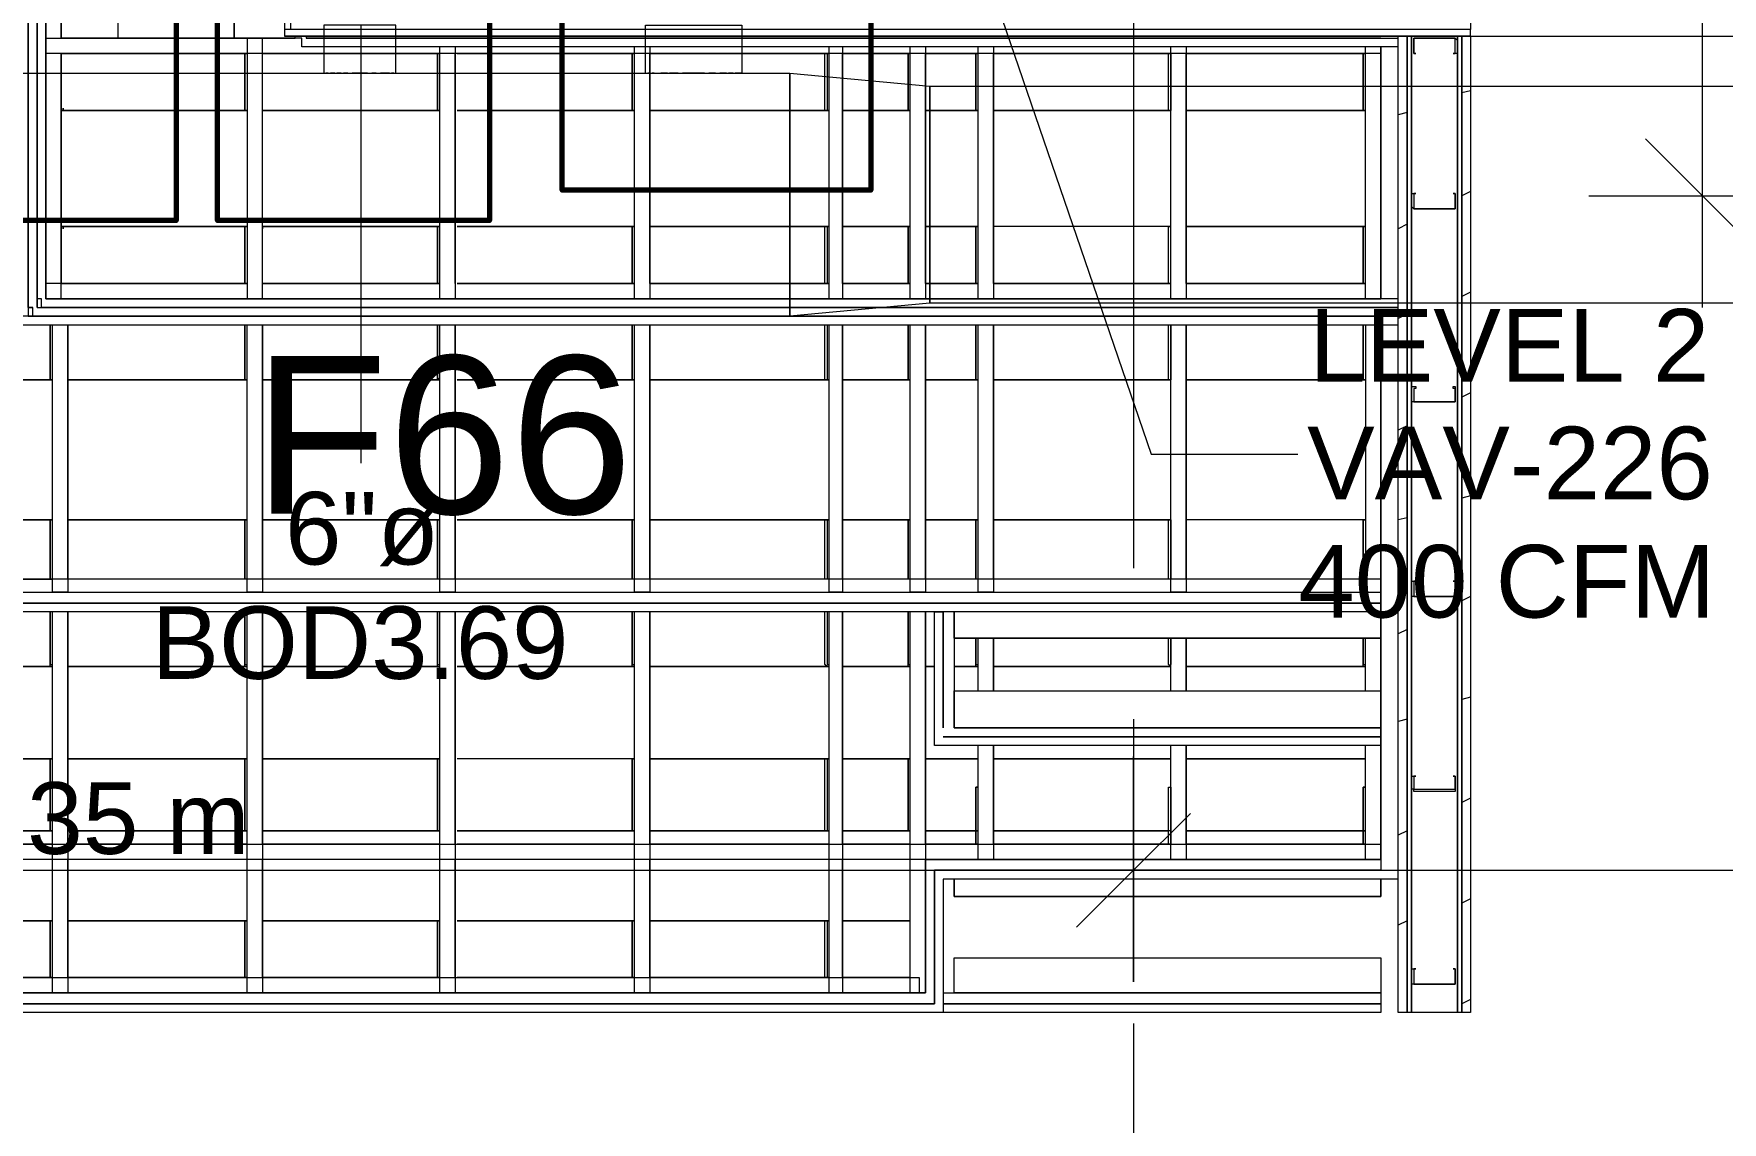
# Model space of a CAD drawing. Header units: metres. Extents: x -2 to 237, y -8 to 52.
# Drawn here: x 39.858 to 43.397, y 12.155 to 14.435 of the extents above; entities that cross this region are included whole.
import ezdxf

# ---------------------------------------------------------------- set-up
doc = ezdxf.new("R2010")
doc.units = ezdxf.units.M
doc.layers.add('HVAC - Ductos', color=5, linetype='Continuous', lineweight=0)
doc.layers.add('PDF2_Text', color=7, linetype='Continuous', lineweight=0)
doc.layers.add('PDF2_Geometry', color=7, linetype='Continuous', lineweight=0, true_color=0xaaaaaa)
doc.styles.add('PDF ArialUnicodeMS-Bold-Identity-H', font='arial.ttf')
doc.styles.add('PDF Helvetica', font='')
doc.styles.get('PDF Helvetica').set_extended_font_data('Helvetica')

msp = doc.modelspace()

# ---------------------------------------------------------------- linework, layer by layer
at = {"layer": 'HVAC - Ductos', "lineweight": 0}
for points in [[(43.3555, 13.8613), (43.3555, 17.1634), (43.3555, 19.3374)], [(41.5576, 15.4299), (42.1997, 13.5541), (42.507, 13.5541)], [(40.6174, 14.352), (40.6174, 14.453), (40.6082, 14.453), (40.5945, 14.453), (40.5807, 14.453), (40.5624, 14.453), (40.5441, 14.453), (40.5211, 14.453), (40.5028, 14.453), (40.489, 14.453), (40.4753, 14.453), (40.4707, 14.453), (40.4661, 14.453), (40.4661, 14.352)], [(40.5441, 14.453), (40.5441, 13.5357)], [(41.1403, 14.352), (41.1403, 14.453), (41.1541, 14.453), (41.1678, 14.453), (41.1907, 14.453), (41.2136, 14.453), (41.2412, 14.453), (41.2641, 14.453), (41.2916, 14.453), (41.31, 14.453), (41.3283, 14.453), (41.3375, 14.453), (41.3421, 14.453), (41.3421, 14.352), (41.3375, 14.352), (41.3329, 14.352), (41.3283, 14.352)], [(40.4753, 14.352), (40.4707, 14.352)], [(40.489, 14.352), (40.4845, 14.352), (40.4799, 14.352)], [(40.5028, 14.352), (40.4936, 14.352)], [(40.5165, 14.352), (40.5073, 14.352)], [(40.5578, 14.352), (40.5441, 14.352), (40.5257, 14.352)], [(40.5762, 14.352), (40.567, 14.352)], [(40.6037, 14.352), (40.5945, 14.352), (40.5899, 14.352), (40.5853, 14.352)], [(40.6128, 14.352), (40.6082, 14.352)], [(41.1495, 14.352), (41.1449, 14.352)], [(41.1586, 14.352), (41.1541, 14.352)], [(41.1861, 14.352), (41.177, 14.352), (41.1724, 14.352)], [(41.209, 14.352), (41.1953, 14.352), (41.1907, 14.352)], [(41.2641, 14.352), (41.2412, 14.352), (41.2182, 14.352)], [(41.287, 14.352), (41.2824, 14.352), (41.2733, 14.352)], [(41.31, 14.352), (41.3054, 14.352), (41.2962, 14.352)], [(41.3237, 14.352), (41.3191, 14.352), (41.3145, 14.352)], [(41.4429, 14.352), (41.7365, 14.3246)], [(41.4429, 13.843), (41.4429, 14.352)], [(41.7365, 14.3246), (41.7365, 13.8705)], [(43.2362, 14.2145), (43.3555, 14.0952), (43.4747, 13.976)], [(43.117, 14.0952), (43.3555, 14.0952), (43.5939, 14.0952)], [(41.7365, 13.8705), (41.4429, 13.843)], [(37.5722, 12.6827), (42.4015, 12.6827)], [(41.9246, 12.6827), (46.6484, 12.6827)]]:
    msp.add_lwpolyline(points, dxfattribs=at)
for points in [[(41.4429, 13.843), (35.334, 13.843), (35.334, 14.352), (41.4429, 14.352)], [(41.7365, 14.3246), (46.1806, 14.3246), (46.1806, 13.8705), (41.7365, 13.8705)], [(42.163, 12.9211), (42.163, 12.6827), (42.163, 12.4488), (42.163, 12.6827)], [(42.2823, 12.8019), (42.163, 12.6827), (42.0437, 12.5634), (42.163, 12.6827)]]:
    msp.add_lwpolyline(points, close=True, dxfattribs=at)
at = {"layer": 'PDF2_Geometry', "lineweight": 0}
for points in [[(38.737, 21.314), (38.737, 21.6901), (38.9481, 21.6901), (38.705, 21.6901), (38.705, 21.7085), (38.705, 20.7729), (38.6866, 20.7729), (38.4252, 20.7729), (38.4252, 12.4258), (41.7273, 12.4258), (41.7273, 12.7056), (41.7457, 12.7056), (42.6813, 12.7056), (42.6813, 12.6827), (41.7457, 12.6827), (41.7457, 12.4029), (38.4068, 12.4029), (38.4252, 12.4029), (41.7457, 12.4029), (41.7457, 12.4258), (41.7457, 12.6827), (41.764, 12.6827), (42.7179, 12.6827)], [(42.6492, 13.8247), (42.6492, 13.2651), (42.6813, 13.2651), (42.6813, 13.2422), (42.6813, 13.2239), (39.2278, 13.2239), (39.2278, 13.2422), (39.2278, 21.7085)], [(39.2645, 21.7085), (39.2645, 13.2651), (39.2645, 20.7821), (39.2461, 20.7821), (39.2461, 21.7085), (39.2461, 13.2422), (42.6813, 13.2422), (41.7365, 13.2422), (39.2553, 13.2422), (39.2553, 13.2651), (39.2461, 13.2651), (39.2553, 13.2651), (39.2461, 13.2651), (39.2461, 20.7821), (39.2645, 20.7821), (39.2645, 21.7085), (39.2645, 21.6901), (39.8286, 21.6901), (39.2966, 21.6901), (39.2966, 21.314)], [(42.7179, 13.8247), (39.8286, 13.8247), (39.8286, 13.843), (39.8286, 21.7085)], [(39.8469, 13.8613), (39.8561, 13.8613), (39.8469, 13.8613), (39.8561, 13.8613), (39.8469, 13.8613), (39.8469, 21.7085), (39.8469, 13.843), (42.7179, 13.843), (39.8561, 13.843), (39.8561, 13.8613)], [(39.9157, 21.6901), (39.9157, 21.314), (39.9157, 21.6901), (40.3835, 21.6901), (39.8837, 21.6901), (39.8837, 21.7085), (39.8837, 13.8797), (39.9157, 13.8797), (39.9157, 14.3933), (39.9157, 13.9118), (40.3056, 13.9118), (39.8837, 13.9118), (39.8837, 13.8797), (42.6813, 13.8797)], [(42.7179, 13.8797), (39.8837, 13.8797), (39.8837, 21.7085)], [(40.3835, 21.7085), (40.3835, 14.5539), (40.3835, 14.43), (42.8693, 14.43), (40.3835, 14.43), (42.8693, 14.43), (42.8693, 14.4438), (40.3973, 14.4438), (40.3973, 14.5355), (42.8693, 14.5355), (42.8693, 14.4438), (40.3835, 14.4438), (40.3835, 14.43), (42.8693, 14.43), (42.8693, 12.3846), (42.851, 12.3846), (42.851, 14.43), (42.8693, 14.43), (42.8693, 12.3846), (42.7179, 12.3846), (42.7179, 14.43), (42.8693, 14.43), (45.011, 14.43)], [(41.764, 12.4258), (42.6813, 12.4258), (42.6813, 12.4029), (41.764, 12.4029), (41.764, 12.3846), (38.3885, 12.3846), (38.3885, 12.4029), (38.3885, 20.8004), (38.4068, 20.8004), (38.4068, 20.8095)], [(39.9157, 14.641), (39.9157, 14.4254), (39.9157, 14.641), (40.3835, 14.641), (39.8837, 14.641), (39.8837, 14.6731), (40.3835, 14.6731)], [(42.6813, 14.4071), (42.6813, 14.3933), (39.8837, 14.3933), (39.8837, 14.4254), (40.4065, 14.4254), (40.3973, 14.4254), (39.9157, 14.4254), (40.035, 14.4254), (40.035, 14.641), (40.0304, 14.641)], [(40.2781, 14.4254), (40.035, 14.4254), (40.035, 14.641)], [(40.2826, 14.641), (40.2781, 14.641), (40.2781, 14.4254), (40.2781, 14.641)], [(42.163, 14.586), (42.163, 13.3156)], [(39.9203, 14.4254), (39.9157, 14.4254), (39.9203, 14.4254)], [(40.3056, 14.4254), (40.3056, 13.8797), (40.3376, 13.8797), (40.3376, 14.4254), (40.3056, 14.4254), (40.3376, 14.4254), (40.3331, 14.4254), (40.301, 14.4254), (40.3331, 14.4254)], [(42.7179, 14.4071), (40.4202, 14.4071), (40.4202, 14.4254), (40.4065, 14.4254), (40.4065, 14.43)], [(40.4294, 14.43), (40.4294, 14.4254), (42.7179, 14.4254)], [(40.4294, 14.4254), (42.6813, 14.4254)], [(40.5578, 14.43), (40.5533, 14.43)], [(40.7138, 14.4254), (40.7413, 14.4254), (40.7092, 14.4254)], [(40.7413, 14.4071), (40.7413, 13.8797), (40.7092, 13.8797), (40.7092, 14.4071)], [(41.1495, 14.4071), (41.1495, 13.8797), (41.1173, 13.8797), (41.1173, 14.4071)], [(41.1495, 14.4254), (41.1449, 14.4254), (41.1495, 14.4254)], [(41.5163, 14.4254), (41.5209, 14.4254)], [(41.553, 14.4071), (41.553, 13.8797), (41.5255, 13.8797), (41.5255, 14.4071)], [(41.7273, 14.4071), (41.7273, 13.8797), (41.6952, 13.8797), (41.6952, 14.4071)], [(41.8282, 14.43), (41.8237, 14.43)], [(41.8695, 14.4254), (41.8374, 14.4254), (41.8695, 14.4254), (41.8649, 14.4254), (41.8328, 14.4254), (41.8649, 14.4254)], [(41.8695, 14.4071), (41.8695, 13.8797), (41.8374, 13.8797), (41.8374, 14.4071)], [(42.2364, 14.4254), (42.241, 14.4254), (42.2731, 14.4254), (42.2456, 14.4254)], [(42.2731, 14.4071), (42.2731, 13.8797), (42.241, 13.8797), (42.241, 14.4071)], [(42.6813, 13.8843), (42.6813, 13.8797), (42.6492, 13.8797), (42.6492, 14.4071)], [(42.6813, 14.4071), (42.6813, 13.8797), (42.6813, 14.4071)], [(39.9157, 14.3933), (40.3056, 14.3933)], [(40.3376, 13.9118), (40.7092, 13.9118), (40.3376, 13.9118), (40.3376, 14.3933), (40.7092, 14.3933)], [(40.7413, 13.9118), (40.7413, 14.3933)], [(40.7459, 14.3933), (41.1173, 14.3933)], [(41.1495, 13.9118), (41.5255, 13.9118), (41.1495, 13.9118), (41.1495, 14.3933), (41.5255, 14.3933)], [(41.5209, 14.3933), (41.5209, 14.2787), (41.5209, 14.2741), (41.5163, 14.2741), (41.5163, 14.2787), (41.5163, 14.3933)], [(41.553, 13.9118), (41.6952, 13.9118), (41.553, 13.9118), (41.553, 14.3933), (41.6952, 14.3933)], [(41.7273, 13.9118), (41.8374, 13.9118), (41.7273, 13.9118), (41.7273, 14.3933), (41.8374, 14.3933)], [(41.8695, 13.9118), (42.241, 13.9118), (41.8695, 13.9118), (41.8695, 14.3933), (42.241, 14.3933), (42.241, 14.2787), (42.241, 14.2741), (42.2364, 14.2741), (42.2364, 14.2787), (42.2364, 14.3933)], [(42.2731, 13.9118), (42.2731, 14.3933), (42.6492, 14.3933)], [(42.8693, 14.3154), (42.851, 14.3108)], [(42.7363, 14.2695), (42.7179, 14.2649)], [(42.8693, 14.1044), (42.851, 14.0952)], [(40.3376, 14.031), (40.7092, 14.031), (40.7046, 14.031), (40.7046, 13.9118), (40.7046, 14.031), (40.7092, 14.031), (40.3376, 14.031), (40.3376, 14.0264)], [(40.7413, 14.031), (40.7413, 14.0264)], [(41.5163, 13.9118), (41.5163, 14.031), (41.5209, 14.031), (41.5255, 14.031), (41.1495, 14.031), (41.1495, 14.0264)], [(41.1495, 14.031), (41.5255, 14.031), (41.5209, 14.031), (41.5209, 13.9118)], [(41.553, 14.031), (41.6952, 14.031), (41.6906, 14.031), (41.6906, 13.9118), (41.6906, 14.031), (41.6952, 14.031), (41.553, 14.031), (41.553, 14.0264)], [(41.7273, 14.031), (41.8374, 14.031), (41.7273, 14.031), (41.7273, 14.0264)], [(42.241, 13.9118), (42.241, 14.031), (41.8695, 14.031), (41.8695, 14.0264)], [(42.2364, 13.9118), (42.2364, 14.031), (42.241, 14.031), (41.8695, 14.031)], [(42.2731, 14.031), (42.6492, 14.031), (42.6446, 14.031), (42.6446, 13.9118), (42.6446, 14.031), (42.6492, 14.031), (42.2731, 14.031), (42.2731, 14.0264)], [(42.6813, 14.031), (42.6813, 14.0264)], [(42.7363, 14.0356), (42.7179, 14.0264)], [(42.2731, 13.9118), (42.6492, 13.9118), (42.2731, 13.9118)], [(42.8693, 13.8935), (42.851, 13.8843)], [(39.8286, 13.8338), (39.2645, 13.8338), (39.2645, 13.8613), (39.8286, 13.8613), (39.2645, 13.8613), (39.2645, 13.8292), (39.8286, 13.8292), (39.5259, 13.8292), (39.5259, 13.2926), (39.8974, 13.2926)], [(42.7363, 13.8475), (42.7179, 13.8384)], [(39.8928, 13.8247), (39.8928, 13.7146), (39.8928, 13.8247)], [(40.3056, 13.2926), (39.9295, 13.2926), (39.9295, 13.8247), (39.9295, 13.2651), (39.8974, 13.2651), (39.8974, 13.8247)], [(40.301, 13.8247), (40.301, 13.7146), (40.301, 13.8247)], [(40.7092, 13.2926), (40.3376, 13.2926), (40.3376, 13.8247), (40.3376, 13.2651), (40.3056, 13.2651), (40.3056, 13.8247)], [(40.7046, 13.8247), (40.7046, 13.7146), (40.7046, 13.8247)], [(40.7413, 13.2926), (40.7413, 13.8247), (40.7413, 13.2651), (40.7092, 13.2651), (40.7092, 13.8247)], [(41.1127, 13.8247), (41.1127, 13.7146), (41.1127, 13.8247)], [(41.5255, 13.2926), (41.1495, 13.2926), (41.1495, 13.8247), (41.1495, 13.2651), (41.1173, 13.2651), (41.1173, 13.8247)], [(41.5209, 13.8247), (41.5209, 13.7146), (41.5209, 13.71), (41.5163, 13.71), (41.5163, 13.7146), (41.5163, 13.8247)], [(41.6952, 13.2926), (41.553, 13.2926), (41.553, 13.8247), (41.553, 13.2651), (41.5255, 13.2651), (41.5255, 13.8247)], [(41.6906, 13.8247), (41.6906, 13.7146), (41.6906, 13.8247)], [(41.8374, 13.2926), (41.7273, 13.2926), (41.7273, 13.8247), (41.7273, 13.2651), (41.6952, 13.2651), (41.6952, 13.8247)], [(42.2364, 13.2926), (42.2364, 13.4119), (42.2364, 13.4164), (42.241, 13.4164), (41.8695, 13.4164), (42.241, 13.4164), (42.241, 13.4119), (42.241, 13.2926), (41.8695, 13.2926), (41.8695, 13.8247), (41.8695, 13.2651), (41.8374, 13.2651), (41.8374, 13.8247)], [(42.6492, 13.2926), (42.2731, 13.2926), (42.2731, 13.8247), (42.2731, 13.2651), (42.241, 13.2651), (42.241, 13.8247), (42.241, 13.7146), (42.241, 13.71), (42.2364, 13.71), (42.2364, 13.7146), (42.2364, 13.8247)], [(42.6813, 13.8247), (42.6813, 13.2651), (42.6813, 13.8247)], [(39.9295, 13.7192), (39.9295, 13.7146)], [(40.3376, 13.7192), (40.3376, 13.7146)], [(40.7413, 13.7192), (40.7413, 13.7146)], [(41.1495, 13.7192), (41.1495, 13.7146)], [(41.553, 13.7192), (41.553, 13.7146)], [(41.7273, 13.7192), (41.7273, 13.7146)], [(41.8695, 13.7192), (41.8695, 13.7146)], [(42.2731, 13.7192), (42.2731, 13.7146)], [(42.6813, 13.7192), (42.6813, 13.7146)], [(42.8693, 13.6824), (42.851, 13.6733)], [(42.7363, 13.6137), (42.7179, 13.6045)], [(42.8693, 13.4669), (42.851, 13.4623)], [(39.8928, 13.2926), (39.8928, 13.4119), (39.8928, 13.2926)], [(40.301, 13.2926), (40.301, 13.4119), (40.301, 13.2926)], [(40.7046, 13.2926), (40.7046, 13.4119), (40.7046, 13.2926)], [(41.1127, 13.2926), (41.1127, 13.4119), (41.1127, 13.2926)], [(41.5163, 13.2926), (41.5163, 13.4119), (41.5163, 13.4164), (41.5209, 13.4164), (41.5255, 13.4164), (41.5209, 13.4164), (41.5209, 13.4119), (41.5209, 13.2926)], [(41.6906, 13.2926), (41.6906, 13.4119), (41.6906, 13.2926)], [(41.8328, 13.2926), (41.8328, 13.4119), (41.8328, 13.2926)], [(42.6492, 13.4164), (42.2731, 13.4164)], [(42.6492, 13.4164), (42.2731, 13.4164)], [(42.7363, 13.421), (42.7179, 13.4164)], [(42.6813, 13.2697), (42.6813, 13.2651), (42.6813, 13.2926), (39.2691, 13.2926), (39.2691, 13.2651), (42.6813, 13.2651)], [(41.1173, 13.2926), (40.7459, 13.2926)], [(39.2645, 13.2651), (41.7365, 13.2651), (42.6813, 13.2651), (42.6813, 13.2422)], [(42.6813, 13.2651), (42.6813, 12.7056), (42.6813, 13.2651)], [(42.6813, 13.2605), (42.6813, 13.2559)], [(42.8693, 13.2559), (42.851, 13.2468)], [(39.8974, 12.7377), (39.5259, 12.7377), (39.5259, 13.2239), (39.5259, 12.4258), (39.4938, 12.4258), (39.4938, 13.2239)], [(39.8928, 13.2239), (39.8928, 13.1138), (39.8928, 13.2239)], [(40.3056, 12.7377), (39.9295, 12.7377), (39.9295, 13.2239), (39.9295, 12.4258), (39.8974, 12.4258), (39.8974, 13.2239)], [(40.301, 13.2239), (40.301, 13.1138), (40.301, 13.2239)], [(40.7092, 12.7377), (40.3376, 12.7377), (40.3376, 13.2239), (40.3376, 12.4258), (40.3056, 12.4258), (40.3056, 13.2239)], [(40.7046, 13.2239), (40.7046, 13.1138), (40.7046, 13.2239)], [(40.7413, 12.7377), (40.7413, 13.2239), (40.7413, 12.4258), (40.7092, 12.4258), (40.7092, 13.2239)], [(41.1127, 13.2239), (41.1127, 13.1138), (41.1127, 13.2239)], [(41.5255, 12.7377), (41.1495, 12.7377), (41.1495, 13.2239), (41.1495, 12.4258), (41.1173, 12.4258), (41.1173, 13.2239)], [(41.5255, 13.1092), (41.1495, 13.1092), (41.5255, 13.1092), (41.5209, 13.1092), (41.5163, 13.1138), (41.5163, 13.2239)], [(41.5209, 13.2239), (41.5209, 13.1138), (41.5255, 13.1138)], [(41.6952, 12.7377), (41.553, 12.7377), (41.553, 13.2239), (41.553, 12.4258), (41.5255, 12.4258), (41.5255, 13.2239)], [(41.6906, 13.2239), (41.6906, 13.1138), (41.6906, 13.2239)], [(41.8374, 12.7377), (41.7273, 12.7377), (41.7273, 13.2239), (41.7273, 12.4258), (41.6952, 12.4258), (41.6952, 13.2239)], [(41.7869, 13.1688), (42.6813, 13.1688), (42.6813, 13.2239), (42.6813, 13.1688), (41.7869, 13.1688), (41.7869, 13.2239), (41.7869, 12.9808), (42.6813, 12.9808), (42.6813, 12.9624), (41.764, 12.9624), (42.6813, 12.9624), (42.6813, 12.9441), (41.7457, 12.9441), (41.7457, 12.9624), (41.7457, 13.2239), (41.764, 13.2239), (41.764, 12.9808), (41.764, 13.2239)], [(41.8328, 13.1688), (41.8328, 13.1138), (41.8328, 13.1688)], [(41.8374, 13.0588), (41.8374, 13.1688)], [(42.241, 13.1092), (41.8695, 13.1092), (42.241, 13.1092), (42.2364, 13.1138), (42.2364, 13.1688)], [(42.241, 13.0588), (42.241, 13.1688), (42.241, 13.1138)], [(42.6492, 13.0588), (42.6492, 13.1688)], [(42.7363, 13.1871), (42.7179, 13.178)], [(39.8974, 13.1092), (39.5259, 13.1092), (39.8974, 13.1092), (39.8928, 13.1092), (39.8928, 13.1138), (39.8974, 13.1138)], [(39.9295, 13.1183), (39.9295, 13.1138)], [(40.3056, 13.1092), (39.9295, 13.1092), (40.3056, 13.1092), (40.301, 13.1092), (40.301, 13.1138), (40.3056, 13.1138)], [(40.3376, 13.1183), (40.3376, 13.1138)], [(40.7092, 13.1092), (40.3376, 13.1092), (40.7092, 13.1092), (40.7046, 13.1092), (40.7046, 13.1138), (40.7092, 13.1138)], [(40.7413, 13.1183), (40.7413, 13.1138)], [(41.1173, 13.1092), (40.7459, 13.1092), (41.1173, 13.1092), (41.1127, 13.1092), (41.1127, 13.1138), (41.1173, 13.1138)], [(41.1495, 13.1183), (41.1495, 13.1138)], [(41.553, 13.1183), (41.553, 13.1138)], [(41.6952, 13.1092), (41.553, 13.1092), (41.6952, 13.1092), (41.6906, 13.1092), (41.6906, 13.1138), (41.6952, 13.1138)], [(41.7273, 13.1183), (41.7273, 13.1138)], [(41.8374, 13.1092), (41.7869, 13.1092), (41.8374, 13.1092), (41.8328, 13.1092), (41.8328, 13.1138), (41.8374, 13.1138)], [(41.8695, 13.1183), (41.8695, 13.1138)], [(42.2731, 13.1183), (42.2731, 13.1138)], [(42.6492, 13.1092), (42.2731, 13.1092), (42.6492, 13.1092), (42.6446, 13.1092), (42.6446, 13.1138), (42.6492, 13.1138)], [(42.6813, 13.1183), (42.6813, 13.1138)], [(41.7869, 13.0588), (42.6813, 13.0588), (42.6813, 12.9808)], [(42.8693, 13.045), (42.851, 13.0404)], [(42.163, 12.9991), (42.163, 12.6827)], [(42.7363, 12.9991), (42.7179, 12.9945)], [(39.5259, 12.9165), (39.8974, 12.9165), (39.8928, 12.9165), (39.8928, 12.7652), (39.8928, 12.9165), (39.8974, 12.9165), (39.5259, 12.9165), (39.5259, 12.9119)], [(39.9295, 12.7698), (39.9295, 12.7652), (40.3056, 12.7652), (40.301, 12.7652), (40.301, 12.9165), (40.3056, 12.9165), (40.301, 12.9165), (40.301, 12.7652), (40.3056, 12.7652), (39.9295, 12.7652)], [(39.9295, 12.9165), (40.3056, 12.9165), (39.9295, 12.9165), (39.9295, 12.9119)], [(40.3376, 12.9165), (40.7092, 12.9165), (40.7046, 12.9165), (40.7046, 12.7652), (40.7046, 12.9165), (40.7092, 12.9165), (40.3376, 12.9165), (40.3376, 12.9119)], [(40.7413, 12.9165), (40.7413, 12.9119)], [(41.1173, 12.9165), (40.7459, 12.9165)], [(41.1173, 12.9165), (40.7459, 12.9165)], [(41.1495, 12.9165), (41.5255, 12.9165), (41.5209, 12.9165), (41.5255, 12.9165), (41.1495, 12.9165), (41.1495, 12.9119)], [(41.553, 12.7698), (41.553, 12.7652), (41.6952, 12.7652), (41.6906, 12.7652), (41.6906, 12.9165), (41.6952, 12.9165), (41.6906, 12.9165), (41.6906, 12.7652), (41.6952, 12.7652), (41.553, 12.7652)], [(41.553, 12.9165), (41.6952, 12.9165), (41.553, 12.9165), (41.553, 12.9119)], [(41.7273, 12.9165), (41.8374, 12.9165), (41.7273, 12.9165), (41.7273, 12.9119)], [(42.2364, 12.7377), (42.2364, 12.8523), (42.2364, 12.8569), (42.241, 12.8569), (42.241, 12.8523), (42.241, 12.7377), (41.8695, 12.7377), (41.8695, 12.9441), (41.8695, 12.7056), (41.8374, 12.7056), (41.8374, 12.9441)], [(42.6492, 12.7377), (42.2731, 12.7377), (42.2731, 12.9441), (42.2731, 12.7056), (42.241, 12.7056), (42.241, 12.9441)], [(42.6813, 12.7102), (42.6813, 12.7056), (42.6492, 12.7056), (42.6492, 12.9441)], [(41.8328, 12.7377), (41.8328, 12.8523), (41.8328, 12.7377)], [(42.8693, 12.834), (42.851, 12.8248)], [(39.5259, 12.7698), (39.5259, 12.7652), (39.8974, 12.7652), (39.8928, 12.7652), (39.8974, 12.7652), (39.5259, 12.7652)], [(40.3376, 12.7698), (40.3376, 12.7652), (40.7092, 12.7652), (40.7046, 12.7652), (40.7092, 12.7652), (40.3376, 12.7652)], [(40.7413, 12.7698), (40.7413, 12.7652)], [(41.1495, 12.7698), (41.1495, 12.7652), (41.5255, 12.7652), (41.5209, 12.7652), (41.5255, 12.7652), (41.1495, 12.7652)], [(41.7273, 12.7698), (41.7273, 12.7652), (41.8328, 12.7652), (41.8374, 12.7652), (41.7273, 12.7652)], [(42.241, 12.7652), (41.8695, 12.7652), (42.2364, 12.7652)], [(42.7363, 12.7652), (42.7179, 12.756)], [(39.8974, 12.458), (39.5259, 12.458), (39.5259, 12.7056)], [(40.3056, 12.458), (39.9295, 12.458), (39.9295, 12.7056)], [(40.7092, 12.458), (40.3376, 12.458), (40.3376, 12.7056)], [(40.7413, 12.458), (40.7413, 12.7056)], [(41.1173, 12.7377), (40.7459, 12.7377)], [(41.5255, 12.458), (41.1495, 12.458), (41.1495, 12.7056)], [(41.6952, 12.458), (41.553, 12.458), (41.553, 12.7056)], [(42.7179, 12.6643), (41.764, 12.6643), (41.764, 12.4029), (42.6813, 12.4029), (42.6813, 12.3846), (41.7549, 12.3846)], [(42.8693, 12.6231), (42.851, 12.6139)], [(39.8928, 12.458), (39.8928, 12.5726), (39.8928, 12.458)], [(40.301, 12.458), (40.301, 12.5726), (40.301, 12.458)], [(40.7046, 12.458), (40.7046, 12.5726), (40.7046, 12.458)], [(41.1127, 12.458), (41.1127, 12.5726), (41.1127, 12.458)], [(41.5163, 12.458), (41.5163, 12.5726), (41.5163, 12.5771), (41.5209, 12.5771), (41.5255, 12.5771), (41.5209, 12.5771), (41.5209, 12.5726), (41.5209, 12.458)], [(42.7363, 12.5771), (42.7179, 12.568)], [(41.7869, 12.4258), (41.7869, 12.4992), (42.6813, 12.4992), (42.6813, 12.4258)], [(41.1173, 12.458), (40.7459, 12.458)], [(42.8693, 12.412), (42.851, 12.4029)], [(42.163, 12.3616), (42.163, 11.0912)]]:
    msp.add_lwpolyline(points, dxfattribs=at)
for points in [[(39.8745, 13.8613), (39.8745, 13.8797), (39.8653, 13.8797), (39.8653, 21.7085), (39.8653, 13.8613), (39.8653, 13.8797), (39.8653, 13.8613), (42.7179, 13.8613)], [(40.4294, 14.4254), (42.6813, 14.4254)], [(40.7092, 14.4254), (40.7413, 14.4254), (40.7092, 14.4254), (40.7046, 14.4254)], [(41.1449, 14.4254), (41.1127, 14.4254)], [(41.1495, 14.4254), (41.1173, 14.4254)], [(41.553, 14.4254), (41.5209, 14.4254)], [(41.553, 14.4254), (41.5255, 14.4254)], [(41.7273, 14.4254), (41.6906, 14.4254)], [(41.7273, 14.4254), (41.6952, 14.4254)], [(42.2731, 14.4254), (42.241, 14.4254)], [(42.6813, 14.4254), (42.6446, 14.4254)], [(42.6813, 14.4254), (42.6492, 14.4254)], [(42.7363, 12.3846), (42.7179, 12.3846), (42.7179, 14.43), (42.7363, 14.43)], [(42.7363, 12.3846), (42.7363, 14.43), (42.7455, 14.43), (42.7455, 12.3846)], [(42.7455, 12.3846), (42.7455, 14.43), (42.8418, 14.43), (42.8418, 12.3846)], [(42.8326, 14.3933), (42.8372, 14.3933), (42.8372, 14.4209), (42.8372, 14.4254), (42.7501, 14.4254), (42.7501, 14.4209), (42.7501, 14.3933), (42.7547, 14.3933), (42.7501, 14.3933), (42.7501, 14.4209), (42.7501, 14.4254), (42.8372, 14.4254), (42.8418, 14.4209), (42.8418, 14.3933)], [(42.8418, 12.3846), (42.8418, 14.43), (42.851, 14.43), (42.851, 12.3846)], [(40.301, 14.2787), (40.301, 14.3933), (40.301, 14.2787), (40.301, 14.2741)], [(40.7046, 14.2787), (40.7046, 14.3933), (40.7046, 14.2787), (40.7046, 14.2741), (40.7092, 14.2741), (40.7046, 14.2741)], [(41.1127, 14.2787), (41.1127, 14.3933), (41.1127, 14.2787), (41.1127, 14.2741)], [(41.6906, 14.2787), (41.6906, 14.3933), (41.6906, 14.2787), (41.6906, 14.2741)], [(41.8328, 14.2787), (41.8328, 14.3933), (41.8328, 14.2787), (41.8328, 14.2741)], [(42.6446, 14.2787), (42.6446, 14.3933), (42.6446, 14.2787), (42.6446, 14.2741)], [(39.9203, 14.2787), (39.9203, 14.2741), (39.9157, 14.2741), (39.9203, 14.2741)], [(39.9157, 14.2741), (40.3056, 14.2741)], [(40.3056, 14.2741), (40.301, 14.2741)], [(40.3376, 14.2741), (40.7092, 14.2741)], [(40.7459, 14.2741), (41.1173, 14.2741)], [(41.1173, 14.2741), (41.1127, 14.2741)], [(41.1495, 14.2741), (41.5255, 14.2741)], [(41.5255, 14.2741), (41.5209, 14.2741)], [(41.553, 14.2741), (41.6952, 14.2741)], [(41.6952, 14.2741), (41.6906, 14.2741)], [(41.7273, 14.2741), (41.8374, 14.2741)], [(41.8374, 14.2741), (41.8328, 14.2741)], [(41.8695, 14.2741), (42.241, 14.2741)], [(42.2731, 14.2741), (42.6492, 14.2741)], [(42.6492, 14.2741), (42.6446, 14.2741)], [(42.7547, 14.0998), (42.7501, 14.0998), (42.7501, 14.0723), (42.7501, 14.0677), (42.8372, 14.0677), (42.8372, 14.0723), (42.8372, 14.0998), (42.8326, 14.0998), (42.8372, 14.0998), (42.8372, 14.0723), (42.8372, 14.0677), (42.7501, 14.0677), (42.7455, 14.0723), (42.7455, 14.0998)], [(39.9203, 14.031), (39.9203, 14.0264), (39.9203, 14.031), (39.9157, 14.031)], [(39.9157, 14.031), (40.3056, 14.031)], [(40.301, 14.031), (40.3056, 14.031), (40.301, 14.031), (40.301, 13.9118)], [(40.7459, 14.031), (41.1173, 14.031)], [(41.1127, 14.031), (41.1173, 14.031), (41.1127, 14.031), (41.1127, 13.9118)], [(41.8328, 14.031), (41.8374, 14.031), (41.8328, 14.031), (41.8328, 13.9118)], [(40.7459, 13.9118), (41.1173, 13.9118)], [(41.8328, 13.7146), (41.8328, 13.71), (41.8374, 13.71), (41.8328, 13.71), (41.8328, 13.7146), (41.8328, 13.8247)], [(42.6446, 13.7146), (42.6446, 13.71), (42.6492, 13.71), (42.6446, 13.71), (42.6446, 13.7146), (42.6446, 13.8247)], [(39.5259, 13.71), (39.8974, 13.71)], [(39.8928, 13.7146), (39.8928, 13.71), (39.8974, 13.71), (39.8928, 13.71)], [(39.9295, 13.71), (40.3056, 13.71)], [(40.301, 13.7146), (40.301, 13.71)], [(40.3056, 13.71), (40.301, 13.71)], [(40.3376, 13.71), (40.7092, 13.71)], [(40.7046, 13.7146), (40.7092, 13.71), (40.7046, 13.71)], [(40.7459, 13.71), (41.1173, 13.71)], [(41.1127, 13.7146), (41.1127, 13.71)], [(41.1173, 13.71), (41.1127, 13.71)], [(41.1495, 13.71), (41.5255, 13.71)], [(41.5255, 13.71), (41.5209, 13.71)], [(41.553, 13.71), (41.6952, 13.71)], [(41.6906, 13.7146), (41.6906, 13.71)], [(41.6952, 13.71), (41.6906, 13.71)], [(41.7273, 13.71), (41.8374, 13.71)], [(41.8695, 13.71), (42.241, 13.71)], [(42.2731, 13.71), (42.6492, 13.71)], [(42.7547, 13.6962), (42.7547, 13.6916), (42.7501, 13.6916), (42.7501, 13.6641), (42.8372, 13.6641), (42.8372, 13.6916), (42.8326, 13.6916), (42.8326, 13.6962), (42.8372, 13.6962), (42.8372, 13.6641), (42.7501, 13.6641), (42.7455, 13.6641), (42.7455, 13.6962)], [(39.5259, 13.4164), (39.8974, 13.4164)], [(39.8928, 13.4119), (39.8928, 13.4164), (39.8974, 13.4164), (39.8928, 13.4164)], [(39.9295, 13.4164), (40.3056, 13.4164)], [(40.301, 13.4119), (40.301, 13.4164)], [(40.3056, 13.4164), (40.301, 13.4164)], [(40.3376, 13.4164), (40.7092, 13.4164)], [(40.7046, 13.4119), (40.7046, 13.4164), (40.7092, 13.4164), (40.7046, 13.4164)], [(40.7459, 13.4164), (41.1173, 13.4164)], [(41.1127, 13.4119), (41.1127, 13.4164)], [(41.1173, 13.4164), (41.1127, 13.4164)], [(41.1495, 13.4164), (41.5255, 13.4164)], [(41.553, 13.4164), (41.6952, 13.4164)], [(41.6906, 13.4119), (41.6906, 13.4164)], [(41.6952, 13.4164), (41.6906, 13.4164)], [(41.7273, 13.4164), (41.8374, 13.4164)], [(41.8328, 13.4119), (41.8328, 13.4164)], [(41.8374, 13.4164), (41.8328, 13.4164)], [(42.6446, 13.4119), (42.6446, 13.2926), (42.6446, 13.4119), (42.6446, 13.4164)], [(42.6492, 13.4164), (42.6446, 13.4164)], [(42.7547, 13.288), (42.7501, 13.288), (42.7501, 13.2559), (42.8372, 13.2559), (42.8372, 13.288), (42.8326, 13.288), (42.8372, 13.288), (42.8372, 13.2559), (42.7501, 13.2559), (42.7455, 13.2559), (42.7455, 13.288)], [(41.8695, 13.1688), (41.8695, 13.0588)], [(42.2731, 13.1688), (42.2731, 13.0588)], [(42.6446, 13.1688), (42.6446, 13.1138)], [(41.7273, 13.1092), (41.7457, 13.1092)], [(42.6813, 12.9808), (41.7869, 12.9808), (41.7869, 13.0588), (42.6813, 13.0588)], [(41.1127, 12.7652), (41.1173, 12.7652), (41.1127, 12.7652), (41.1127, 12.9165)], [(41.1173, 12.9165), (41.1127, 12.9165)], [(41.5209, 12.7652), (41.5163, 12.7652), (41.5163, 12.9165), (41.5209, 12.9165)], [(41.8695, 12.9165), (42.241, 12.9165)], [(42.2731, 12.9165), (42.6492, 12.9165)], [(42.7547, 12.8799), (42.7501, 12.8799), (42.7501, 12.8523), (42.8372, 12.8523), (42.8372, 12.8799), (42.8326, 12.8799), (42.8372, 12.8799), (42.8372, 12.8523), (42.8372, 12.8477), (42.7501, 12.8477), (42.7501, 12.8523), (42.7455, 12.8523), (42.7455, 12.8799)], [(41.8328, 12.8523), (41.8328, 12.8569)], [(41.8374, 12.8569), (41.8328, 12.8569)], [(42.6446, 12.8523), (42.6446, 12.7377), (42.6446, 12.8523), (42.6446, 12.8569)], [(42.6492, 12.8569), (42.6446, 12.8569)], [(40.7459, 12.7652), (41.1173, 12.7652)], [(42.2731, 12.7652), (42.6446, 12.7652), (42.6492, 12.7652)], [(38.4252, 12.7056), (38.4252, 12.7377), (42.6813, 12.7377), (42.6813, 12.7056)], [(42.6813, 12.6277), (42.6813, 12.6643), (42.6813, 12.6277), (41.7869, 12.6277), (41.7869, 12.6643), (41.7869, 12.6277)], [(39.5259, 12.5771), (39.8974, 12.5771)], [(39.8928, 12.5726), (39.8928, 12.5771), (39.8974, 12.5771), (39.8928, 12.5771)], [(39.9295, 12.5771), (40.3056, 12.5771)], [(40.301, 12.5726), (40.301, 12.5771)], [(40.3056, 12.5771), (40.301, 12.5771)], [(40.3376, 12.5771), (40.7092, 12.5771)], [(40.7046, 12.5726), (40.7046, 12.5771), (40.7092, 12.5771), (40.7046, 12.5771)], [(40.7459, 12.5771), (41.1173, 12.5771)], [(41.1127, 12.5726), (41.1127, 12.5771)], [(41.1173, 12.5771), (41.1127, 12.5771)], [(41.1495, 12.5771), (41.5255, 12.5771)], [(41.553, 12.5771), (41.6952, 12.5771)], [(42.6813, 12.4258), (41.7869, 12.4258), (41.7869, 12.4992), (42.6813, 12.4992)], [(38.4252, 12.4258), (38.4252, 12.458), (41.7135, 12.458), (41.7135, 12.4258)], [(42.7547, 12.4763), (42.7501, 12.4763), (42.7501, 12.4442), (42.8372, 12.4442), (42.8372, 12.4763), (42.8326, 12.4763), (42.8372, 12.4763), (42.8372, 12.4442), (42.7501, 12.4442), (42.7455, 12.4442), (42.7455, 12.4763)]]:
    msp.add_lwpolyline(points, close=True, dxfattribs=at)
at = {"layer": 'PDF2_Geometry', "color": 232, "lineweight": 70, "true_color": 0xe91e64}
for points in [[(40.9658, 15.9404), (41.6128, 15.9404), (41.6128, 14.107), (40.9658, 14.107)], [(39.4328, 15.8773), (40.1569, 15.8773), (40.1569, 14.0439), (39.4328, 14.0439)], [(40.2437, 15.8773), (40.8137, 15.8773), (40.8137, 14.0439), (40.2437, 14.0439)]]:
    msp.add_lwpolyline(points, close=True, dxfattribs=at)

# ---------------------------------------------------------------- texts
at = {"layer": 'PDF2_Text', "lineweight": 0, "attachment_point": 4, "style": 'PDF Helvetica'}
for s, insert, char_height in [('LEVEL 2', (42.5314, 13.7823), 0.15205), ('VAV-226', (42.5268, 13.5347), 0.15205), ('6"ø', (40.385, 13.3971), 0.15205), ('400 CFM', (42.5085, 13.287), 0.15205), ('BOD3.69', (40.1052, 13.1586), 0.15205), ('4.35 m', (39.6695, 12.791), 0.15017)]:
    msp.add_mtext(s, dxfattribs=dict(at, insert=insert, char_height=char_height))
at = {"layer": 'PDF2_Text', "color": 232, "lineweight": 70, "true_color": 0xe91e64, "insert": (40.3185, 13.5923), "char_height": 0.33022, "attachment_point": 4, "style": 'PDF ArialUnicodeMS-Bold-Identity-H'}
msp.add_mtext('F66', dxfattribs=at)

doc.saveas('drawing.dxf')
